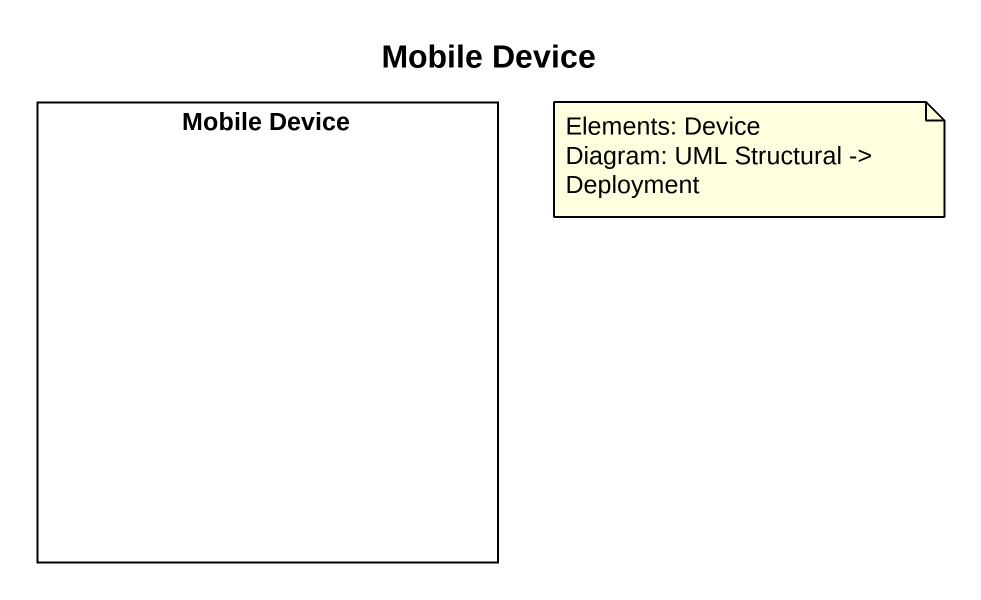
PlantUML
@startuml
title Mobile Device
rectangle "Mobile Device" as Mobile_Device #FFFFFF
note as N1
  Elements: Device
  Diagram: UML Structural -> Deployment
end note
@enduml
